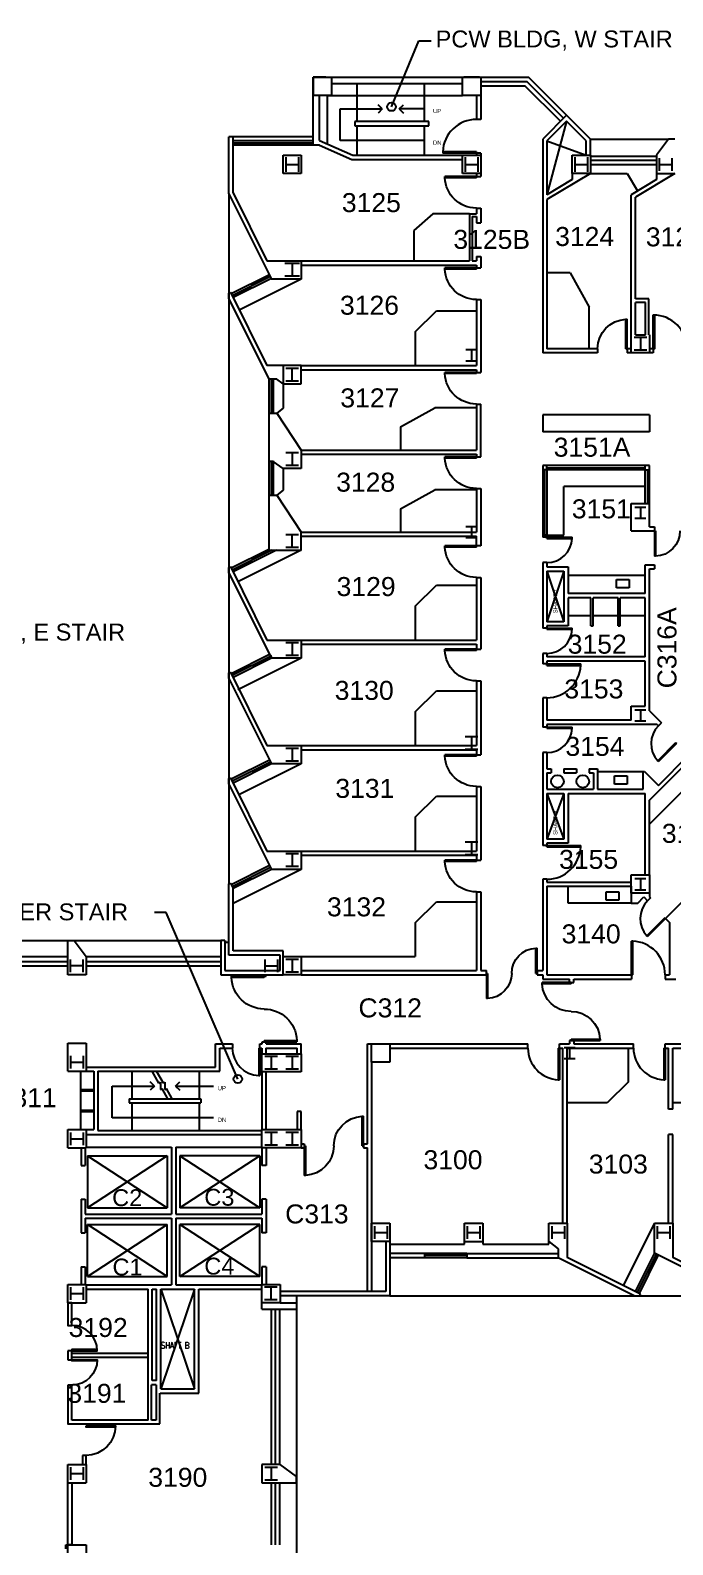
# Model space of a CAD drawing. Header units: inches. Extents: x -255 to 5932, y -1112 to 3109.
# Drawn here: x 3281 to 4194, y 956 to 3109 of the extents above; entities that cross this region are included whole.
import ezdxf

# ---------------------------------------------------------------- set-up
doc = ezdxf.new("R2010")
doc.units = ezdxf.units.IN
doc.header["$LTSCALE"] = 48
doc.header["$MEASUREMENT"] = 0
doc.layers.get('0').update_dxf_attribs({"linetype": 'CONTINUOUS'})
for name, color, linetype in [('A-Anno-Note', 2, 'CONTINUOUS'), ('A-ANNO-RNUM', 4, 'CONTINUOUS'), ('A-ANNO-TEXT', 4, 'CONTINUOUS'), ('A-ANNO-TEXT-STAIR', 4, 'CONTINUOUS'), ('A-DOOR', 2, 'CONTINUOUS'), ('A-FLOR-CASE', 3, 'CONTINUOUS'), ('A-FLOR-EVTR', 2, 'CONTINUOUS'), ('A-FLOR-PFIX', 2, 'CONTINUOUS'), ('A-FLOR-STRS', 2, 'CONTINUOUS'), ('A-GLAZ', 2, 'CONTINUOUS'), ('A-GLAZ-SILL', 1, 'CONTINUOUS'), ('A-SHAFT', 1, 'CONTINUOUS'), ('A-WALL-FULL', 6, 'CONTINUOUS'), ('S-COLS', 5, 'CONTINUOUS')]:
    doc.layers.add(name, color=color, linetype=linetype)
doc.layers.get('0').freeze()
doc.styles.add('ARIAL', font='arial.ttf')
doc.styles.add('RomanS', font='romans.shx', dxfattribs={"width": 0.8})
doc.styles.get("Standard").update_dxf_attribs({"font": 'SIMPLEX'})
doc.dimstyles.new('DIM1-4', dxfattribs={"dimscale": 48, "dimtxt": 0.09375, "dimasz": 0.125, "dimexe": 0.125, "dimexo": 0.09375, "dimgap": 0.046875, "dimtad": 1, "dimdec": 4, "dimzin": 7, "dimdsep": 46, "dimlunit": 4, "dimtxsty": 'Standard', "dimblk": 'TICK', "dimcen": 2.25, "dimdle": 1.5, "dimadec": 0, "dimazin": 0, "dimtfac": 1, "dimtdec": 4, "dimtix": 1, "dimtofl": 0, "dimtmove": 2, "dimatfit": 3, "dimldrblk": 'TICK', "dimfxl": 1, "dimtolj": 1, "dimtzin": 0, "dimarcsym": 0})

# ---------------------------------------------------------------- blocks, each defined once
blk = doc.blocks.new('TICK')
at = {"linetype": 'Continuous'}
blk.add_line((0.99, 0), (-0.99, 0), dxfattribs=at)
at = {"color": 11}
blk.add_line((-0.22, -0.22), (0.22, 0.22), dxfattribs=at)
blk = doc.blocks.new('DOOR36')
for p, q in [((-1.5, 0), (0, 0)), ((-1.5, 0), (-1.5, -36)), ((0, 0), (0, -36)), ((-1.5, -36), (0, -36))]:
    blk.add_line(p, q)
blk.add_arc((0, 0), 36, 180, 267.6401)
blk = doc.blocks.new('*U18')
for p, q in [((0, 0), (0, 0)), ((36, 0), (36, 0))]:
    blk.add_line(p, q)
blk.add_lwpolyline([(0, 0), (0, -36), (1.75, -36), (1.75, 0)], close=True)
blk.add_arc((0, 0), 36, 270, 0)
blk = doc.blocks.new('*U19')
for p, q in [((0, 0), (0, 0)), ((42, 0), (42, 0))]:
    blk.add_line(p, q)
blk.add_lwpolyline([(0, 0), (0, -42), (1.75, -42), (1.75, 0)], close=True)
blk.add_arc((0, 0), 42, 270, 0)
blk = doc.blocks.new('*U32')
for p, q in [((0, 0), (0, -6)), ((48, 0), (48, -6))]:
    blk.add_line(p, q)
blk.add_lwpolyline([(0, 0), (0, 48), (1.75, 48), (1.75, 0)], close=True)
blk.add_arc((0, 0), 48, 0, 90)

msp = doc.modelspace()

# ---------------------------------------------------------------- linework, layer by layer
at = {"layer": 'A-ANNO-TEXT'}
for p, q in [((3721.7, 2997), (3781.7, 2997)), ((3721.7, 2952), (3721.7, 2997)), ((3781.7, 2997), (3775.7, 3003)), ((3781.7, 2997), (3775.7, 2991)), ((3805.7, 2997), (3811.7, 3003)), ((3805.7, 2997), (3811.7, 2991)), ((3841.7, 2997), (3805.7, 2997)), ((3841.7, 2952), (3721.7, 2952)), ((3397.7, 1608), (3457.7, 1608)), ((3397.7, 1563), (3397.7, 1608)), ((3457.7, 1608), (3451.7, 1614)), ((3457.7, 1608), (3451.7, 1602)), ((3487.7, 1608), (3493.7, 1614)), ((3487.7, 1608), (3493.7, 1602)), ((3487.7, 1608), (3541.7, 1608)), ((3541.7, 1563), (3397.7, 1563))]:
    msp.add_line(p, q, dxfattribs=at)
at = {"layer": 'A-FLOR-CASE'}
for p, q in [((4077.5, 2905), (4129.7, 2905)), ((4129.7, 2905), (4144.5, 2880.3)), ((3640.5, 2606), (3640.5, 2571.5)), ((3640.5, 2571.5), (3631.7, 2564.5)), ((4009.7, 2562), (4009.7, 2538)), ((4161.5, 2562), (4009.7, 2562)), ((4161.5, 2562), (4161.5, 2538)), ((4161.5, 2538), (4009.7, 2538)), ((3640.5, 2486), (3640.5, 2455)), ((3640.5, 2455), (3631.7, 2448)), ((4155.5, 2460), (4039.7, 2460)), ((4039.7, 2391), (4039.7, 2460)), ((4015.7, 2391), (4039.7, 2391)), ((4045.7, 2334), (4155.5, 2334)), ((4045.7, 2277), (4078.3, 2277)), ((4081.3, 2277), (4116.9, 2277)), ((4119.9, 2277), (4155.5, 2277)), ((4087.7, 2055), (4154.6, 2055)), ((4161.5, 1980.2), (4237.9, 2056.6)), ((4045.7, 1868.1), (4045.7, 1892)), ((4135.5, 1868.1), (4045.7, 1868.1)), ((3352.7, 1629), (3352.7, 1546)), ((3352.7, 1603.3), (3371.5, 1603.3)), ((3352.7, 1601.3), (3371.5, 1601.3)), ((3352.7, 1573.7), (3371.5, 1573.7)), ((3352.7, 1571.7), (3371.5, 1571.7)), ((3792.5, 1383), (3898.5, 1383)), ((3898.5, 1383), (3898.5, 1387)), ((3924.5, 1387), (3924.5, 1383)), ((3924.5, 1383), (4018.5, 1383)), ((4018.5, 1383), (4018.5, 1387))]:
    msp.add_line(p, q, dxfattribs=at)
at = {"layer": 'A-FLOR-EVTR'}
for p, q in [((3362.5, 1509), (3476, 1509)), ((3362.5, 1509), (3362.5, 1435.1)), ((3362.5, 1509), (3476, 1435.1)), ((3476, 1509), (3362.5, 1435.1)), ((3476, 1509), (3476, 1435.1)), ((3494, 1509), (3607.5, 1435.1)), ((3607.5, 1509), (3494, 1435.1)), ((3607.5, 1509), (3494, 1509)), ((3494, 1509), (3494, 1435.1)), ((3607.5, 1509), (3607.5, 1435.1)), ((3362.5, 1435.1), (3476, 1435.1)), ((3607.5, 1435.1), (3494, 1435.1)), ((3476, 1337.3), (3362.5, 1411.1)), ((3362.5, 1337.3), (3476, 1411.1)), ((3362.5, 1337.3), (3362.5, 1411.1)), ((3362.5, 1411.1), (3476, 1411.1)), ((3476, 1337.3), (3476, 1411.1)), ((3494, 1337.3), (3494, 1411.1)), ((3607.5, 1411.1), (3494, 1411.1)), ((3607.5, 1337.3), (3494, 1411.1)), ((3494, 1337.3), (3607.5, 1411.1)), ((3607.5, 1337.3), (3607.5, 1411.1)), ((3362.5, 1337.3), (3476, 1337.3)), ((3607.5, 1337.3), (3494, 1337.3))]:
    msp.add_line(p, q, dxfattribs=at)
at = {"layer": 'A-FLOR-PFIX'}
for p, q in [((4114.7, 2316), (4114.7, 2328)), ((4114.7, 2328), (4132.7, 2328)), ((4132.7, 2328), (4132.7, 2316)), ((4132.7, 2316), (4114.7, 2316)), ((4111.7, 2037), (4111.7, 2049)), ((4111.7, 2049), (4129.7, 2049)), ((4129.7, 2049), (4129.7, 2037)), ((4129.7, 2037), (4111.7, 2037)), ((4099.7, 1872), (4099.7, 1884)), ((4099.7, 1884), (4117.7, 1884)), ((4117.7, 1884), (4117.7, 1872)), ((4117.7, 1872), (4099.7, 1872))]:
    msp.add_line(p, q, dxfattribs=at)
at = {"layer": 'A-FLOR-STRS'}
for p, q in [((3745.7, 2979), (3745.7, 3033)), ((3841.7, 2979), (3841.7, 3033)), ((3742.7, 2979), (3742.7, 2973)), ((3847.7, 2979), (3742.7, 2979)), ((3742.7, 2973), (3847.7, 2973)), ((3745.7, 2931), (3745.7, 2973)), ((3841.7, 2931), (3841.7, 2973)), ((3847.7, 2973), (3847.7, 2979)), ((3425.5, 1629), (3425.5, 1590)), ((3464.1, 1612.1), (3454.4, 1629)), ((3470.4, 1612.1), (3460.6, 1629)), ((3521.5, 1629), (3521.5, 1590)), ((3464.1, 1612.1), (3466.3, 1613.3)), ((3466.3, 1613.3), (3466.3, 1603.1)), ((3466.3, 1603.1), (3468.6, 1604.4)), ((3476.9, 1590), (3468.6, 1604.4)), ((3470.4, 1612.1), (3472.5, 1613.3)), ((3472.5, 1613.3), (3472.5, 1603.1)), ((3472.5, 1603.1), (3474.8, 1604.4)), ((3483.1, 1590), (3474.8, 1604.4)), ((3421.7, 1590), (3421.7, 1584)), ((3421.7, 1590), (3523.7, 1590)), ((3421.7, 1584), (3523.7, 1584)), ((3425.5, 1584), (3425.5, 1545)), ((3521.5, 1584), (3521.5, 1545)), ((3523.7, 1590), (3523.7, 1584))]:
    msp.add_line(p, q, dxfattribs=at)
at = {"layer": 'A-GLAZ'}
for p, q in [((3921.5, 3036), (3987, 3036)), ((4039.3, 2983.7), (3987, 3036)), ((3683.5, 2948.4), (3569.5, 2948.4)), ((4077.5, 2924), (4171.5, 2924)), ((3622.7, 2758.6), (3568.1, 2731.4)), ((3623.5, 2613), (3623.5, 2564.5)), ((3623.5, 2496.5), (3623.5, 2448)), ((4012.7, 2391), (4012.7, 2484)), ((4015.7, 2487), (4155.5, 2487)), ((4158.5, 2484), (4158.5, 2436)), ((3624.5, 2369.5), (3568.1, 2341.4)), ((3624.5, 2219.5), (3568.1, 2191.4)), ((3622.7, 2068.6), (3568.1, 2041.4)), ((3622.7, 1918.6), (3568.1, 1891.4)), ((3240.5, 1785), (3334.5, 1785)), ((3360.5, 1785), (3552, 1785)), ((3901.7, 1367), (3841.7, 1367)), ((4171.1, 1369.2), (4143.9, 1314.6)), ((3629.5, 1291), (3629.5, 1070)), ((3629.5, 1044), (3629.5, 956))]:
    msp.add_line(p, q, dxfattribs=at)
at = {"layer": 'A-GLAZ-SILL'}
for p, q in [((3921.5, 3042), (3989.5, 3042)), ((4043.6, 2987.9), (3989.5, 3042)), ((3921.5, 3030), (3984.5, 3030)), ((4035.1, 2979.4), (3984.5, 3030)), ((3683.5, 2951.4), (3569.5, 2951.4)), ((3683.5, 2945.4), (3569.5, 2945.4)), ((4077.5, 2930), (4171.5, 2930)), ((4077.5, 2918), (4171.5, 2918)), ((3621.4, 2761.3), (3566.8, 2734.1)), ((3624.2, 2756), (3569.5, 2728.7)), ((3666.5, 2755), (3578.3, 2711)), ((3620.5, 2613), (3620.5, 2564.5)), ((3626.5, 2613), (3626.5, 2564.5)), ((3620.5, 2496.5), (3620.5, 2448)), ((3626.5, 2496.5), (3626.5, 2448)), ((3620.5, 2370.8), (3566.8, 2344.1)), ((3631.2, 2369.5), (3569.5, 2338.7)), ((3666.5, 2369.5), (3576.5, 2324.6)), ((3621.4, 2221.3), (3566.8, 2194.1)), ((3624.2, 2216), (3569.5, 2188.7)), ((3666.5, 2216), (3576.5, 2171.1)), ((3621.4, 2071.3), (3566.8, 2044.1)), ((3624.2, 2066), (3569.5, 2038.7)), ((3666.5, 2066), (3577.9, 2021.8)), ((3621.4, 1921.3), (3566.8, 1894.1)), ((3666.5, 1916), (3569.5, 1867.6)), ((3624.2, 1916), (3569.5, 1888.7)), ((3240.5, 1792), (3334.5, 1792)), ((3360.5, 1792), (3552, 1792)), ((3240.5, 1779), (3334.5, 1779)), ((3360.5, 1779), (3552, 1779)), ((4168.5, 1413), (4124.3, 1324.4)), ((3901.7, 1370), (3841.7, 1370)), ((3901.7, 1364), (3841.7, 1364)), ((4168.5, 1370.7), (4141.2, 1316)), ((4173.8, 1367.9), (4146.6, 1313.3)), ((3623.5, 1291), (3623.5, 1070)), ((3635.5, 1291), (3635.5, 1070)), ((3623.5, 1044), (3623.5, 956)), ((3635.5, 1044), (3635.5, 956))]:
    msp.add_line(p, q, dxfattribs=at)
at = {"layer": 'A-SHAFT'}
for p, q in [((4039.7, 2340), (4015.7, 2268)), ((4015.7, 2340), (4039.7, 2268)), ((4039.7, 2024), (4015.7, 1959)), ((4015.7, 2024), (4039.7, 1959)), ((3466.7, 1319.3), (3514.7, 1177.4)), ((3514.7, 1319.3), (3466.7, 1177.4))]:
    msp.add_line(p, q, dxfattribs=at)
for points in [[(4043.6, 2979.4), (4015.7, 2875)], [(4015.7, 2951.5), (4071.5, 2931)]]:
    msp.add_lwpolyline(points, dxfattribs=at)
at = {"layer": 'A-WALL-FULL'}
for p, q in [((3709.5, 3042), (3921.5, 3042)), ((3683.5, 2945.4), (3683.5, 3016)), ((3692.5, 2952), (3692.5, 3016)), ((3703.5, 3016), (3895.5, 3016)), ((3703.5, 3016), (3703.5, 2947.1)), ((3709.5, 3033), (3895.5, 3033)), ((3915.5, 3016), (3915.5, 2982)), ((3921.5, 3020), (3921.5, 2982)), ((3921.5, 2982), (3915.5, 2982)), ((4043.6, 2987.9), (4009.7, 2954)), ((4043.6, 2979.4), (4015.7, 2951.5)), ((4077.5, 2954), (4043.6, 2987.9)), ((4071.5, 2951.5), (4043.6, 2979.4)), ((3563.5, 2876.2), (3563.5, 2957.4)), ((3683.5, 2957.4), (3563.5, 2957.4)), ((3569.5, 2877.6), (3569.5, 2957.4)), ((3692.5, 2952), (3739.7, 2931)), ((3692.5, 2952), (3739.7, 2931)), ((4009.7, 2954), (4009.7, 2650)), ((4015.7, 2951.5), (4015.7, 2875)), ((4071.5, 2931), (4071.5, 2951.5)), ((4077.5, 2954), (4188.5, 2954)), ((4077.5, 2931), (4077.5, 2954)), ((4188.5, 2954), (4171.5, 2931)), ((4197.5, 2954), (4188.5, 2954)), ((3692.5, 2945.4), (3569.5, 2945.4)), ((3640.5, 2931), (3666.5, 2931)), ((3640.5, 2905), (3640.5, 2931)), ((3666.5, 2931), (3666.5, 2905)), ((3692.5, 2945.4), (3738.5, 2925)), ((3692.5, 2945.4), (3738.5, 2925)), ((3739.7, 2931), (3895.7, 2931)), ((3739.7, 2931), (3895.7, 2931)), ((3895.5, 2931), (3921.5, 2931)), ((3895.5, 2905), (3895.5, 2931)), ((3915.5, 2934), (3915.5, 2931)), ((3921.5, 2934), (3915.5, 2934)), ((3921.5, 2934), (3921.5, 2930)), ((3921.5, 2931), (3921.5, 2905)), ((4051.5, 2931), (4077.5, 2931)), ((4051.5, 2905), (4051.5, 2931)), ((4077.5, 2931), (4077.5, 2905)), ((4171.5, 2931), (4171.5, 2905)), ((3738.5, 2925), (3895.5, 2925)), ((3666.5, 2905), (3640.5, 2905)), ((3921.5, 2905), (3895.5, 2905)), ((3915.5, 2905), (3915.5, 2901)), ((3915.5, 2905), (3915.5, 2901)), ((3915.5, 2901), (3921.5, 2901)), ((3921.5, 2905), (3921.5, 2901)), ((4077.5, 2905), (4015.7, 2868)), ((4051.5, 2896.4), (4015.7, 2875)), ((4051.5, 2905), (4051.5, 2896.4)), ((4077.5, 2905), (4051.5, 2905)), ((4171.5, 2896.4), (4135.5, 2874.9)), ((4197.5, 2905), (4141.5, 2871.5)), ((4171.5, 2905), (4171.5, 2896.4)), ((4171.5, 2905), (4197.5, 2905)), ((3563.5, 2876.2), (3563.5, 1895.2)), ((3563.5, 2876.2), (3624, 2755)), ((3569.5, 2877.6), (3617.7, 2781)), ((4015.7, 2868), (4015.7, 2656)), ((4135.5, 2676), (4135.5, 2874.9)), ((4141.5, 2727), (4141.5, 2871.5)), ((3853.7, 2848), (3826.7, 2824)), ((3905.5, 2848), (3853.7, 2848)), ((3905.5, 2848), (3915.5, 2848)), ((3905.5, 2848), (3905.5, 2781)), ((3909.5, 2844), (3915.5, 2844)), ((3909.5, 2844), (3909.5, 2781)), ((3915.5, 2856), (3915.5, 2848)), ((3915.5, 2856), (3921.5, 2856)), ((3915.5, 2844), (3915.5, 2835)), ((3921.5, 2856), (3921.5, 2835)), ((3826.7, 2824), (3826.7, 2781)), ((3915.5, 2835), (3921.5, 2835)), ((3617.7, 2781), (3666.5, 2781)), ((3666.5, 2781), (3905.5, 2781)), ((3666.5, 2781), (3666.5, 2755)), ((3909.5, 2781), (3915.5, 2781)), ((3915.5, 2787), (3915.5, 2781)), ((3915.5, 2787), (3921.5, 2787)), ((3921.5, 2787), (3921.5, 2771)), ((3666.5, 2775), (3915.5, 2775)), ((3915.5, 2775), (3915.5, 2771)), ((3915.5, 2771), (3921.5, 2771)), ((4048.9, 2764), (4015.7, 2764)), ((4048.9, 2764), (4075.9, 2715)), ((3563.5, 2735.2), (3565.7, 2736.3)), ((3563.5, 2727.2), (3563.5, 2735.2)), ((3565.7, 2736.3), (3617.7, 2632)), ((3666.5, 2755), (3623.5, 2755)), ((3563.5, 2727.2), (3620.5, 2613)), ((3915.5, 2726), (3915.5, 2632)), ((3915.5, 2726), (3921.5, 2726)), ((3921.5, 2726), (3921.5, 2622.5)), ((4075.9, 2656), (4075.9, 2715)), ((4160.7, 2727), (4141.5, 2727)), ((4141.5, 2676), (4141.5, 2722)), ((4155.7, 2722), (4141.5, 2722)), ((4155.7, 2676), (4155.7, 2722)), ((4160.7, 2676), (4160.7, 2727)), ((3828.5, 2680), (3858.5, 2710)), ((3858.5, 2710), (3915.5, 2710)), ((3828.5, 2680), (3828.5, 2632)), ((4135.5, 2650), (4135.5, 2676)), ((4141.5, 2676), (4155.7, 2676)), ((4160.7, 2676), (4161.5, 2676)), ((4161.5, 2676), (4161.5, 2650)), ((4087.7, 2650), (4009.7, 2650)), ((4087.7, 2656), (4015.7, 2656)), ((4087.7, 2656), (4087.7, 2650)), ((4129.7, 2656), (4129.7, 2650)), ((4135.5, 2656), (4129.7, 2656)), ((4135.5, 2650), (4129.7, 2650)), ((4161.5, 2650), (4135.5, 2650)), ((4166.8, 2656), (4161.5, 2656)), ((4166.8, 2650), (4161.5, 2650)), ((4166.8, 2656), (4166.8, 2650)), ((3666.5, 2632), (3617.7, 2632)), ((3666.5, 2632), (3915.5, 2632)), ((3666.5, 2606), (3666.5, 2632)), ((3631.7, 2613), (3620.5, 2613)), ((3640.5, 2606), (3631.7, 2613)), ((3640.5, 2606), (3666.5, 2606)), ((3666.5, 2626), (3915.5, 2626)), ((3915.5, 2626), (3915.5, 2622.5)), ((3915.5, 2622.5), (3921.5, 2622.5)), ((3620.5, 2564.5), (3620.5, 2496)), ((3620.5, 2564.5), (3631.7, 2564.5)), ((3631.7, 2564.5), (3666.5, 2512)), ((3807.5, 2545.2), (3856.5, 2572.2)), ((3915.5, 2572.2), (3856.5, 2572.2)), ((3915.5, 2577.5), (3915.5, 2512)), ((3915.5, 2577.5), (3921.5, 2577.5)), ((3921.5, 2502.5), (3921.5, 2577.5)), ((3807.5, 2545.2), (3807.5, 2512)), ((3666.5, 2512), (3915.5, 2512)), ((3666.5, 2512), (3666.5, 2486)), ((3666.5, 2506), (3915.5, 2506)), ((3915.5, 2506), (3915.5, 2502.5)), ((3915.5, 2502.5), (3921.5, 2502.5)), ((3626.5, 2496), (3620.5, 2496)), ((3640.5, 2486), (3626.5, 2496)), ((3666.5, 2486), (3640.5, 2486)), ((4009.7, 2490), (4009.7, 2388)), ((4161.5, 2490), (4009.7, 2490)), ((4015.7, 2484), (4009.7, 2484)), ((4015.7, 2484), (4015.7, 2490)), ((4015.7, 2484), (4015.7, 2388)), ((4155.5, 2484), (4015.7, 2484)), ((4155.5, 2484), (4155.5, 2490)), ((4155.5, 2484), (4161.5, 2484)), ((4155.5, 2436), (4155.5, 2484)), ((4161.5, 2436), (4161.5, 2490)), ((3807.5, 2428.7), (3856.5, 2455.7)), ((3915.5, 2455.7), (3856.5, 2455.7)), ((3915.5, 2457.5), (3915.5, 2395.5)), ((3915.5, 2457.5), (3921.5, 2457.5)), ((3921.5, 2457.5), (3921.5, 2376)), ((3620.5, 2448), (3631.7, 2448)), ((3620.5, 2448), (3620.5, 2369.5)), ((3631.7, 2448), (3666.5, 2395.5)), ((4135.5, 2397), (4135.5, 2436)), ((4135.5, 2436), (4161.5, 2436)), ((4161.5, 2403), (4161.5, 2436)), ((3807.5, 2428.7), (3807.5, 2395.5)), ((3666.5, 2395.5), (3915.5, 2395.5)), ((3666.5, 2369.5), (3666.5, 2395.5)), ((4015.7, 2391), (4009.7, 2391)), ((4135.5, 2397), (4168.7, 2397)), ((4161.5, 2403), (4168.7, 2403)), ((4168.7, 2403), (4168.7, 2397)), ((3620.5, 2369.5), (3666.5, 2369.5)), ((3666.5, 2389.5), (3915.5, 2389.5)), ((3915.5, 2376), (3915.5, 2389.5)), ((3921.5, 2376), (3915.5, 2376)), ((4015.7, 2388), (4009.7, 2388)), ((4009.7, 2352), (4009.7, 2259)), ((4015.7, 2352), (4009.7, 2352)), ((4015.7, 2352), (4015.7, 2346)), ((4155.5, 2308), (4155.5, 2349)), ((4155.5, 2349), (4168.7, 2349)), ((4168.7, 2349), (4168.7, 2343)), ((3563.5, 2345.2), (3565.7, 2346.3)), ((3563.5, 2337.2), (3563.5, 2345.2)), ((3563.5, 2337.2), (3624, 2216)), ((3565.7, 2346.3), (3617.7, 2242)), ((3915.5, 2331), (3921.5, 2331)), ((3915.5, 2331), (3915.5, 2242)), ((3921.5, 2331), (3921.5, 2229)), ((4015.7, 2346), (4045.7, 2346)), ((4015.7, 2340), (4015.7, 2268)), ((4015.7, 2340), (4039.7, 2340)), ((4039.7, 2340), (4039.7, 2268)), ((4045.7, 2346), (4045.7, 2308)), ((4161.5, 2141.4), (4161.5, 2343)), ((4161.5, 2343), (4168.7, 2343)), ((3828.5, 2290), (3858.5, 2320)), ((3858.5, 2320), (3915.5, 2320)), ((4155.5, 2308), (4045.7, 2308)), ((3828.5, 2290), (3828.5, 2242)), ((4078.3, 2302), (4045.7, 2302)), ((4045.7, 2302), (4045.7, 2262)), ((4078.3, 2262), (4078.3, 2302)), ((4116.9, 2302), (4081.3, 2302)), ((4081.3, 2262), (4081.3, 2302)), ((4116.9, 2262), (4116.9, 2302)), ((4119.9, 2262), (4119.9, 2302)), ((4155.5, 2302), (4119.9, 2302)), ((4155.5, 2218), (4155.5, 2302)), ((4039.7, 2268), (4015.7, 2268)), ((4015.7, 2262), (4015.7, 2259)), ((4045.7, 2262), (4015.7, 2262)), ((4078.3, 2262), (4081.3, 2262)), ((4116.9, 2262), (4119.9, 2262)), ((3617.7, 2242), (3666.5, 2242)), ((3666.5, 2242), (3915.5, 2242)), ((3666.5, 2242), (3666.5, 2216)), ((4015.7, 2259), (4009.7, 2259)), ((3666.5, 2236), (3915.5, 2236)), ((3915.5, 2236), (3915.5, 2229)), ((3915.5, 2229), (3921.5, 2229)), ((4009.7, 2223), (4009.7, 2208)), ((4015.7, 2223), (4009.7, 2223)), ((4015.7, 2223), (4015.7, 2218)), ((4155.5, 2218), (4015.7, 2218)), ((3563.5, 2195.2), (3565.7, 2196.3)), ((3565.7, 2196.3), (3617.7, 2092)), ((3666.5, 2216), (3624, 2216)), ((4015.7, 2208), (4009.7, 2208)), ((4015.7, 2212), (4015.7, 2208)), ((4155.5, 2212), (4015.7, 2212)), ((4155.5, 2148), (4155.5, 2212)), ((3563.5, 2187.2), (3563.5, 2195.2)), ((3563.5, 2187.2), (3624, 2066)), ((3915.5, 2184), (3915.5, 2092)), ((3915.5, 2184), (3921.5, 2184)), ((3921.5, 2184), (3921.5, 2079)), ((3828.5, 2140), (3858.5, 2170)), ((3858.5, 2170), (3915.5, 2170)), ((4009.7, 2160), (4009.7, 2118)), ((4015.7, 2160), (4009.7, 2160)), ((4015.7, 2160), (4015.7, 2128)), ((3828.5, 2140), (3828.5, 2092)), ((4135.5, 2128), (4135.5, 2148)), ((4135.5, 2148), (4155.5, 2148)), ((4161.5, 2141.4), (4178.5, 2124.5)), ((4015.7, 2118), (4009.7, 2118)), ((4135.5, 2128), (4015.7, 2128)), ((4172.4, 2122), (4015.7, 2122)), ((4015.7, 2122), (4015.7, 2118)), ((4172.4, 2122), (4174.2, 2120.2)), ((4174.2, 2120.2), (4178.5, 2124.5)), ((3617.7, 2092), (3666.5, 2092)), ((3666.5, 2092), (3915.5, 2092)), ((3666.5, 2092), (3666.5, 2066)), ((3666.5, 2086), (3915.5, 2086)), ((3915.5, 2086), (3915.5, 2079)), ((3915.5, 2079), (3921.5, 2079)), ((4009.7, 2082), (4009.7, 1950)), ((4015.7, 2082), (4009.7, 2082)), ((4015.7, 2082), (4015.7, 2059)), ((4161.5, 2014.2), (4220.9, 2073.5)), ((4174.2, 2035.4), (4216.7, 2077.8)), ((3563.5, 2045.2), (3565.7, 2046.3)), ((3563.5, 2037.2), (3563.5, 2045.2)), ((3565.7, 2046.3), (3617.7, 1942)), ((3666.5, 2066), (3624, 2066)), ((4015.7, 2059), (4021.7, 2059)), ((4015.7, 2053), (4015.7, 2030)), ((4015.7, 2053), (4021.7, 2053)), ((4021.7, 2059), (4021.7, 2053)), ((4039.7, 2059), (4039.7, 2053)), ((4039.7, 2059), (4057.7, 2059)), ((4039.7, 2053), (4057.7, 2053)), ((4057.7, 2059), (4057.7, 2053)), ((4075.7, 2059), (4075.7, 2053)), ((4075.7, 2059), (4087.7, 2059)), ((4075.7, 2053), (4081.7, 2053)), ((4081.7, 2053), (4081.7, 2030)), ((4087.7, 2059), (4087.7, 2030)), ((4152.4, 2030), (4152.4, 2055)), ((4154.6, 2055), (4174.2, 2035.4)), ((3563.5, 2037.2), (3624, 1916)), ((3915.5, 2034), (3915.5, 1942)), ((3915.5, 2034), (3921.5, 2034)), ((3921.5, 2034), (3921.5, 1929)), ((4015.7, 2030), (4081.7, 2030)), ((4015.7, 2024), (4015.7, 1959)), ((4015.7, 2024), (4039.7, 2024)), ((4039.7, 2024), (4039.7, 1959)), ((4045.7, 2024), (4155.5, 2024)), ((4045.7, 2024), (4045.7, 1953)), ((4087.7, 2030), (4152.4, 2030)), ((4155.5, 1908), (4155.5, 2024)), ((3828.5, 1990), (3858.5, 2020)), ((3858.5, 2020), (3915.5, 2020)), ((4161.5, 1908), (4161.5, 2014.2)), ((3828.5, 1990), (3828.5, 1942)), ((4039.7, 1959), (4015.7, 1959)), ((4188.5, 1850.2), (4316.4, 1978.1)), ((3617.7, 1942), (3666.5, 1942)), ((3666.5, 1942), (3915.5, 1942)), ((3666.5, 1942), (3666.5, 1916)), ((4015.7, 1950), (4009.7, 1950)), ((4015.7, 1953), (4015.7, 1950)), ((4045.7, 1953), (4015.7, 1953)), ((3666.5, 1916), (3624, 1916)), ((3666.5, 1936), (3915.5, 1936)), ((3915.5, 1936.5), (3915.5, 1929)), ((3915.5, 1929), (3921.5, 1929)), ((3563.5, 1895.2), (3565.7, 1896.3)), ((3563.5, 1794), (3563.5, 1895.2)), ((3565.7, 1896.3), (3569.5, 1888.6)), ((4009.7, 1902), (4009.7, 1772)), ((4015.7, 1902), (4009.7, 1902)), ((4015.7, 1902), (4015.7, 1898)), ((4015.7, 1898), (4135.7, 1898)), ((4135.5, 1908), (4161.5, 1908)), ((4135.5, 1882), (4135.5, 1908)), ((4161.5, 1908), (4161.5, 1882)), ((3569.5, 1800), (3569.5, 1888.6)), ((3915.5, 1884), (3915.5, 1772)), ((3915.5, 1884), (3921.5, 1884)), ((3921.5, 1884), (3921.5, 1772)), ((4015.7, 1892), (4015.7, 1766)), ((4015.7, 1892), (4135.7, 1892)), ((4135.5, 1892), (4135.5, 1868.1)), ((4161.5, 1882), (4135.5, 1882)), ((4144.7, 1868.1), (4153.5, 1876.8)), ((4153.5, 1876.8), (4158.8, 1871.4)), ((4163, 1875.7), (4158.8, 1871.4)), ((4161.5, 1882), (4161.5, 1877.2)), ((4161.5, 1877.2), (4163, 1875.7)), ((3828.5, 1840), (3858.5, 1870)), ((3858.5, 1870), (3915.5, 1870)), ((4135.5, 1868.1), (4144.7, 1868.1)), ((3828.5, 1840), (3828.5, 1792)), ((4188.5, 1850.2), (4184.3, 1846)), ((4184.3, 1846), (4189.7, 1840.5)), ((4189.7, 1840.5), (4189.7, 1766)), ((3195.5, 1815), (3552, 1815)), ((3334.5, 1766), (3334.5, 1815)), ((3334.5, 1815), (3343.5, 1815)), ((3343.5, 1815), (3360.5, 1792)), ((3558, 1815), (3552, 1815)), ((3552, 1815), (3552, 1766.2)), ((3558, 1815), (3558, 1772.2)), ((3360.5, 1792), (3360.5, 1766)), ((3636.5, 1794), (3563.5, 1794)), ((3640.5, 1800), (3569.5, 1800)), ((3636.5, 1772.2), (3636.5, 1794)), ((3640.5, 1772.2), (3640.5, 1800)), ((3640.5, 1792), (3666.5, 1792)), ((3640.5, 1766), (3640.5, 1792)), ((3666.5, 1792), (3828.5, 1792)), ((3666.5, 1792), (3666.5, 1766)), ((3360.5, 1766), (3334.5, 1766)), ((3552, 1766.2), (3640.5, 1766.2)), ((3558, 1772.2), (3636.5, 1772.2)), ((3610.7, 1764), (3610.7, 1766.2)), ((3616.7, 1764), (3616.7, 1766.2)), ((3666.5, 1766), (3640.5, 1766)), ((3666.5, 1772), (3915.5, 1772)), ((3666.5, 1766), (3929.6, 1766)), ((3921.5, 1772), (3929.6, 1772)), ((3929.6, 1766), (3929.6, 1772)), ((4001.6, 1772), (4009.7, 1772)), ((4001.6, 1772), (4001.6, 1766)), ((4001.6, 1766), (4009.7, 1766)), ((4009.7, 1766), (4009.7, 1760)), ((4015.7, 1766), (4135.7, 1766)), ((4135.7, 1766), (4135.7, 1760)), ((4183.7, 1766), (4189.7, 1766)), ((4183.7, 1766), (4183.7, 1760)), ((3610.7, 1764), (3616.7, 1764)), ((4009.7, 1760), (4047.9, 1760)), ((4047.9, 1755.1), (4047.9, 1760)), ((4047.9, 1755.1), (4053.9, 1755.1)), ((4053.9, 1755.1), (4053.9, 1760)), ((4053.9, 1760), (4135.7, 1760)), ((4183.7, 1760), (4198.7, 1760)), ((3334.5, 1629), (3334.5, 1669)), ((3334.5, 1669), (3360.5, 1669)), ((3360.5, 1669), (3360.5, 1629)), ((3544.5, 1635), (3544.5, 1668)), ((3544.5, 1668), (3568.5, 1668)), ((3550.5, 1629), (3550.5, 1662)), ((3550.5, 1662), (3568.5, 1662)), ((3568.5, 1668), (3568.5, 1662)), ((3607.7, 1668), (3610.7, 1668)), ((3607.7, 1662), (3607.7, 1668)), ((3607.7, 1662), (3610.5, 1662)), ((3610.5, 1662), (3610.5, 1654)), ((3610.7, 1671), (3616.7, 1671)), ((3610.7, 1668), (3610.7, 1671)), ((3616, 1662), (3660.5, 1662)), ((3616, 1662), (3616, 1654)), ((3616.7, 1668), (3616.7, 1671)), ((3616.7, 1668), (3666.5, 1668)), ((3660.5, 1654), (3660.5, 1662)), ((3666.5, 1654), (3666.5, 1668)), ((3760.5, 1668), (3988.7, 1668)), ((3760.5, 1526), (3760.5, 1668)), ((3792.5, 1662), (3988.7, 1662)), ((3988.7, 1662), (3988.7, 1668)), ((4033.7, 1668), (4047.9, 1668)), ((4033.7, 1662), (4033.7, 1668)), ((4033.7, 1662), (4038.5, 1662)), ((4038.5, 1413), (4038.5, 1662)), ((4044.5, 1662), (4138.7, 1662)), ((4044.5, 1413), (4044.5, 1662)), ((4053.9, 1672.9), (4047.9, 1672.9)), ((4047.9, 1672.9), (4047.9, 1668)), ((4053.9, 1672.9), (4053.9, 1668)), ((4053.9, 1668), (4138.7, 1668)), ((4131.5, 1614), (4131.5, 1662)), ((4138.7, 1662), (4138.7, 1668)), ((4183.7, 1668), (4288.7, 1668)), ((4183.7, 1662), (4183.7, 1668)), ((4183.7, 1662), (4188.5, 1662)), ((4188.5, 1575), (4188.5, 1662)), ((4194.5, 1575), (4194.5, 1662)), ((4194.5, 1662), (4288.7, 1662)), ((3610.5, 1654), (3666.5, 1654)), ((3610.5, 1628), (3610.5, 1654)), ((3666.5, 1654), (3666.5, 1628)), ((3766.5, 1642), (3766.5, 1316)), ((3334.5, 1629), (3360.5, 1629)), ((3359.5, 1629), (3371.5, 1629)), ((3360.5, 1635), (3544.5, 1635)), ((3371.5, 1629), (3371.5, 1546)), ((3377.5, 1629), (3550.5, 1629)), ((3377.5, 1629), (3377.5, 1545)), ((3610.5, 1628), (3610.5, 1545.5)), ((3666.5, 1628), (3610.5, 1628)), ((3616, 1628), (3616, 1546)), ((4131.5, 1614), (4101.5, 1584)), ((3660.5, 1572), (3660.5, 1546)), ((3666.5, 1572), (3660.5, 1572)), ((3666.5, 1546), (3666.5, 1572)), ((4101.5, 1584), (4044.5, 1584)), ((4194.5, 1575), (4188.5, 1575)), ((4251.5, 1584), (4194.5, 1584)), ((3334.5, 1520), (3334.5, 1546)), ((3334.5, 1546), (3360.5, 1546)), ((3360.5, 1546), (3371.5, 1546)), ((3360.5, 1546), (3360.5, 1520)), ((3360.5, 1539), (3610.5, 1539)), ((3377.5, 1545), (3610.5, 1545)), ((3610.5, 1520), (3610.5, 1546)), ((3610.5, 1546), (3666.5, 1546)), ((3666.5, 1546), (3666.5, 1520)), ((4194.5, 1539), (4188.5, 1539)), ((4188.5, 1413), (4188.5, 1539)), ((4194.5, 1413), (4194.5, 1539)), ((3334.5, 1520), (3360.5, 1520)), ((3353.5, 1520), (3353.5, 1495.1)), ((3359.5, 1520), (3359.5, 1495.1)), ((3360.5, 1521), (3482, 1521)), ((3482, 1521), (3482, 1426.1)), ((3488, 1521), (3488, 1426.1)), ((3488, 1521), (3610.5, 1521)), ((3610.5, 1520), (3610.5, 1495.1)), ((3666.5, 1520), (3610.5, 1520)), ((3616.5, 1520), (3616.5, 1495.1)), ((3666.5, 1526), (3670.7, 1526)), ((3666.5, 1520), (3670.7, 1520)), ((3670.7, 1526), (3670.7, 1520)), ((3754.7, 1526), (3760.5, 1526)), ((3754.7, 1526), (3754.7, 1520)), ((3754.7, 1520), (3760.5, 1520)), ((3760.5, 1316), (3760.5, 1520)), ((3353.5, 1495.1), (3359.5, 1495.1)), ((3616.5, 1495.1), (3610.5, 1495.1)), ((3353.5, 1447.1), (3359.5, 1447.1)), ((3353.5, 1447.1), (3353.5, 1399.1)), ((3359.5, 1447.1), (3359.5, 1426.1)), ((3610.5, 1447.1), (3610.5, 1426.1)), ((3616.5, 1447.1), (3610.5, 1447.1)), ((3616.5, 1447.1), (3616.5, 1399.1)), ((3359.5, 1426.1), (3482, 1426.1)), ((3488, 1426.1), (3610.5, 1426.1)), ((3359.5, 1420.1), (3359.5, 1399.1)), ((3359.5, 1420.1), (3482, 1420.1)), ((3482, 1420.1), (3482, 1325.3)), ((3488, 1420.1), (3488, 1325.3)), ((3488, 1420.1), (3610.5, 1420.1)), ((3610.5, 1420.1), (3610.5, 1399.1)), ((3766.5, 1387), (3766.5, 1413)), ((3766.5, 1413), (3792.5, 1413)), ((3792.5, 1413), (3792.5, 1387)), ((3898.5, 1413), (3924.5, 1413)), ((3898.5, 1387), (3898.5, 1413)), ((3924.5, 1413), (3924.5, 1387)), ((4018.5, 1387), (4018.5, 1413)), ((4018.5, 1413), (4044.5, 1413)), ((4044.5, 1413), (4044.5, 1364.2)), ((4168.5, 1370.5), (4168.5, 1413)), ((4168.5, 1413), (4194.5, 1413)), ((4194.5, 1413), (4194.5, 1364.2)), ((3353.5, 1399.1), (3359.5, 1399.1)), ((3616.5, 1399.1), (3610.5, 1399.1)), ((3792.5, 1387), (3766.5, 1387)), ((3786.5, 1387), (3786.5, 1316)), ((3792.5, 1387), (3792.5, 1310)), ((3898.5, 1387), (3924.5, 1387)), ((4018.5, 1387), (4031.5, 1376.5)), ((3841.7, 1370), (3792.5, 1370)), ((3841.7, 1364), (3792.5, 1364)), ((3841.7, 1370), (3841.7, 1364)), ((3901.7, 1370), (4031.5, 1370)), ((3901.7, 1370), (3901.7, 1364)), ((3901.7, 1364), (4031.5, 1364)), ((4031.5, 1376.5), (4031.5, 1364)), ((4139.7, 1310), (4031.5, 1364)), ((4148.8, 1312.2), (4044.5, 1364.2)), ((4289.7, 1310), (4168.5, 1370.5)), ((4298.8, 1312.2), (4194.5, 1364.2)), ((3353.5, 1351.1), (3353.5, 1326)), ((3353.5, 1351.1), (3359.5, 1351.1)), ((3359.5, 1351.1), (3359.5, 1326)), ((3616.5, 1351.1), (3610.5, 1351.1)), ((3610.5, 1351.1), (3610.5, 1326)), ((3616.5, 1351.1), (3616.5, 1326)), ((3334.5, 1326), (3360.5, 1326)), ((3334.5, 1300), (3334.5, 1326)), ((3360.5, 1326), (3360.5, 1300)), ((3360.5, 1325.3), (3482, 1325.3)), ((3360.5, 1319.3), (3448.7, 1319.3)), ((3448.7, 1251.3), (3448.7, 1319.3)), ((3454.7, 1319.3), (3460.7, 1319.3)), ((3454.7, 1189.4), (3454.7, 1319.3)), ((3460.7, 1189.4), (3460.7, 1319.3)), ((3466.7, 1319.3), (3514.7, 1319.3)), ((3466.7, 1177.4), (3466.7, 1319.3)), ((3488, 1325.3), (3610.5, 1325.3)), ((3514.7, 1177.4), (3514.7, 1319.3)), ((3520.7, 1319.3), (3610.5, 1319.3)), ((3520.7, 1171.4), (3520.7, 1319.3)), ((3520.7, 1171.4), (3520.7, 1319.3)), ((3610.5, 1326), (3636.5, 1326)), ((3610.5, 1300), (3610.5, 1326)), ((3636.5, 1326), (3636.5, 1300)), ((3786.5, 1316), (3636.5, 1316)), ((3334.5, 1300), (3360.5, 1300)), ((3636.5, 1300), (3610.5, 1300)), ((3610.5, 1291), (3610.5, 1300)), ((3792.5, 1310), (3636.5, 1310)), ((3636.5, 1300), (3659.5, 1300)), ((3659.5, 1310), (3659.5, 1205)), ((3792.5, 1310), (5116.7, 1310)), ((4139.7, 1310), (4147.7, 1310)), ((4147.7, 1310), (4148.8, 1312.2)), ((3610.5, 1291), (3659.5, 1291)), ((3448.7, 1132.9), (3448.7, 1251.3)), ((3340.5, 1231.8), (3334.5, 1231.8)), ((3334.5, 1231.8), (3334.5, 1219)), ((3340.5, 1228), (3340.5, 1231.8)), ((3340.5, 1222.7), (3340.5, 1228)), ((3448.7, 1228), (3340.5, 1228)), ((3334.5, 1219), (3340.5, 1219)), ((3340.5, 1219), (3340.5, 1222.7)), ((3340.5, 1222.7), (3448.7, 1222.7)), ((3460.7, 1189.4), (3454.7, 1189.4)), ((3659.5, 1205), (3659.5, 869)), ((3340.5, 1183), (3334.5, 1183)), ((3340.5, 1132.9), (3340.5, 1183)), ((3460.4, 1183.4), (3453.5, 1183.4)), ((3453.5, 1132.9), (3453.5, 1183.4)), ((3460.4, 1183.4), (3460.4, 1132.9)), ((3465.6, 1127.6), (3465.6, 1171.4)), ((3466, 1171.4), (3520.7, 1171.4)), ((3466.7, 1177.4), (3514.7, 1177.4)), ((3448.7, 1132.9), (3340.5, 1132.9)), ((3460.4, 1132.9), (3453.5, 1132.9)), ((3360.5, 1083), (3355.5, 1083)), ((3355.5, 1083), (3355.5, 1070)), ((3360.5, 1070), (3360.5, 1083)), ((3334.5, 1070), (3360.5, 1070)), ((3334.5, 1044), (3334.5, 1070)), ((3360.5, 1070), (3360.5, 1044)), ((3610.5, 1070), (3610.5, 1044)), ((3636.5, 1070), (3610.5, 1070)), ((3659.5, 1053), (3636.5, 1070)), ((3334.5, 1044), (3360.5, 1044)), ((3610.5, 1044), (3659.5, 1044)), ((3659.5, 1044), (3659.5, 1053)), ((3331.7, 956), (3334.5, 956)), ((3331.7, 950), (3331.7, 956)), ((3334.5, 930), (3334.5, 956)), ((3334.5, 956), (3360.5, 956)), ((3360.5, 956), (3360.5, 930))]:
    msp.add_line(p, q, dxfattribs=at)
for points in [[(3340.5, 1267.8), (3340.5, 1300), (3334.5, 1300), (3334.5, 1267.8)], [(3334.5, 1044), (3340.5, 1044), (3340.5, 956), (3334.5, 956)]]:
    msp.add_lwpolyline(points, close=True, dxfattribs=at)
msp.add_lwpolyline([(3334.5, 1183), (3334.5, 1127.6), (3334.5, 1127.6), (3334.5, 1127.6), (3465.6, 1127.6)], dxfattribs=at)
for centre in [(4030.7, 2041), (4066.7, 2041)]:
    msp.add_circle(centre, 9, dxfattribs=at)
msp.add_arc((3560.8, 1815), 2.7, 180, 0, dxfattribs=at)
at = {"layer": 'S-COLS'}
for p, q in [((3701.4, 3042), (3683.5, 3042)), ((3683.5, 3042), (3683.5, 3018)), ((3683.5, 3042), (3709.5, 3042)), ((3683.5, 3016), (3683.5, 3042)), ((3709.5, 3042), (3709.5, 3016)), ((3895.5, 3042), (3921.5, 3042)), ((3895.5, 3016), (3895.5, 3042)), ((3919.8, 3042), (3897.8, 3042)), ((3921.5, 3042), (3921.5, 3016)), ((3709.5, 3016), (3683.5, 3016)), ((3921.5, 3016), (3895.5, 3016)), ((3644.5, 2928.5), (3644.5, 2907.5)), ((3662.5, 2928.5), (3662.5, 2907.5)), ((3899.5, 2928.5), (3899.5, 2907.5)), ((3917.5, 2928.5), (3917.5, 2907.5)), ((4055.5, 2928.5), (4055.5, 2907.5)), ((4073.5, 2928.5), (4073.5, 2907.5)), ((3644.5, 2918), (3662.5, 2918)), ((3899.5, 2918), (3917.5, 2918)), ((4055.5, 2918), (4073.5, 2918)), ((4175.5, 2909), (4175.5, 2927)), ((4175.5, 2918), (4193.5, 2918)), ((4193.5, 2909), (4193.5, 2927)), ((3664, 2777), (3643, 2777)), ((3664, 2759), (3643, 2759)), ((3653.5, 2777), (3653.5, 2759)), ((4157.5, 2672), (4139.5, 2672)), ((4148.5, 2672), (4148.5, 2654)), ((3900.5, 2655), (3916.5, 2655)), ((3908.5, 2655), (3908.5, 2639)), ((4157.5, 2654), (4139.5, 2654)), ((3640.5, 2632), (3640.5, 2606)), ((3662.5, 2628), (3644.5, 2628)), ((3653.5, 2610), (3653.5, 2628)), ((3900.5, 2639), (3916.5, 2639)), ((3662.5, 2610), (3644.5, 2610)), ((3662.5, 2508), (3644.5, 2508)), ((3653.5, 2508), (3653.5, 2490)), ((3662.5, 2490), (3644.5, 2490)), ((4140.5, 2431), (4156.5, 2431)), ((4140.5, 2415), (4156.5, 2415)), ((4148.5, 2431), (4148.5, 2415)), ((3662.5, 2391.5), (3644.5, 2391.5)), ((3653.5, 2373.5), (3653.5, 2391.5)), ((3900.5, 2403.5), (3916.5, 2403.5)), ((3908.5, 2403.5), (3908.5, 2387.5)), ((3662.5, 2373.5), (3644.5, 2373.5)), ((3900.5, 2387.5), (3916.5, 2387.5)), ((3662.5, 2238), (3644.5, 2238)), ((3662.5, 2220), (3644.5, 2220)), ((3653.5, 2238), (3653.5, 2220)), ((4140.5, 2143), (4156.5, 2143)), ((4148.5, 2143), (4148.5, 2127)), ((4140.5, 2127), (4156.5, 2127)), ((3917.5, 2104.5), (3899.5, 2104.5)), ((3908.5, 2104.5), (3908.5, 2086.5)), ((3662.5, 2088), (3644.5, 2088)), ((3662.5, 2070), (3644.5, 2070)), ((3653.5, 2088), (3653.5, 2070)), ((3917.5, 2086.5), (3899.5, 2086.5)), ((3662.5, 1938), (3644.5, 1938)), ((3653.5, 1938), (3653.5, 1920)), ((3917.5, 1954.5), (3899.5, 1954.5)), ((3908.5, 1954.5), (3908.5, 1936.5)), ((3662.5, 1920), (3644.5, 1920)), ((3917.5, 1936.5), (3899.5, 1936.5)), ((4140.5, 1903), (4156.5, 1903)), ((4148.5, 1903), (4148.5, 1887)), ((4140.5, 1887), (4156.5, 1887)), ((3338.5, 1770), (3338.5, 1788)), ((3356.5, 1770), (3356.5, 1788)), ((3614.5, 1788), (3614.5, 1770)), ((3632.5, 1788), (3632.5, 1770)), ((3662.5, 1788), (3644.5, 1788)), ((3653.5, 1788), (3653.5, 1770)), ((3356.5, 1779), (3338.5, 1779)), ((3614.5, 1779), (3632.5, 1779)), ((3662.5, 1770), (3644.5, 1770)), ((3766.5, 1668), (3792.5, 1668)), ((3766.5, 1642), (3766.5, 1668)), ((3792.5, 1668), (3792.5, 1642)), ((4040, 1663), (4056, 1663)), ((4048, 1663), (4048, 1647)), ((3338.5, 1651), (3338.5, 1633)), ((3338.5, 1642), (3356.5, 1642)), ((3356.5, 1651), (3356.5, 1633)), ((3632.5, 1650), (3614.5, 1650)), ((3623.5, 1650), (3623.5, 1632)), ((3662.5, 1650), (3644.5, 1650)), ((3653.5, 1650), (3653.5, 1632)), ((3792.5, 1642), (3766.5, 1642)), ((4040, 1647), (4056, 1647)), ((3632.5, 1632), (3614.5, 1632)), ((3662.5, 1632), (3644.5, 1632)), ((3338.5, 1542), (3338.5, 1524)), ((3338.5, 1533), (3356.5, 1533)), ((3356.5, 1542), (3356.5, 1524)), ((3632.5, 1542), (3614.5, 1542)), ((3623.5, 1542), (3623.5, 1524)), ((3662.5, 1542), (3644.5, 1542)), ((3653.5, 1542), (3653.5, 1524)), ((3632.5, 1524), (3614.5, 1524)), ((3662.5, 1524), (3644.5, 1524)), ((3770.5, 1409), (3770.5, 1391)), ((3770.5, 1400), (3788.5, 1400)), ((3788.5, 1409), (3788.5, 1391)), ((3902.5, 1409), (3902.5, 1391)), ((3902.5, 1400), (3920.5, 1400)), ((3920.5, 1409), (3920.5, 1391)), ((4022.5, 1409), (4022.5, 1391)), ((4022.5, 1400), (4040.5, 1400)), ((4040.5, 1409), (4040.5, 1391)), ((4172.5, 1409), (4172.5, 1391)), ((4172.5, 1400), (4190.5, 1400)), ((4190.5, 1409), (4190.5, 1391)), ((3338.5, 1322), (3338.5, 1304)), ((3356.5, 1322), (3356.5, 1304)), ((3632.3, 1322), (3614.3, 1322)), ((3623.3, 1322), (3623.3, 1304)), ((3338.5, 1313), (3356.5, 1313)), ((3632.3, 1304), (3614.3, 1304)), ((3338.5, 1066), (3338.5, 1048)), ((3338.5, 1057), (3356.5, 1057)), ((3356.5, 1066), (3356.5, 1048)), ((3614.5, 1066), (3632.5, 1066)), ((3623.5, 1066), (3623.5, 1048)), ((3614.5, 1048), (3632.5, 1048))]:
    msp.add_line(p, q, dxfattribs=at)

# ---------------------------------------------------------------- block references
at = {"layer": 'A-DOOR'}
for p, xscale, yscale, zscale, rotation in [((3915.5, 2934), 1.333333401015284, 1.333333401015284, 1.333333401015284, 270.0000202552178), ((3915.5, 2901), -1.249999999999821, 1.249999999999821, 1.249999999999821, 270.000020255215), ((3915.5, 2771), -1.249999999999821, 1.249999999999821, 1.249999999999821, 270.000020255215), ((4129.7, 2656), -1.166666666666377, 1.166666666666378, 1.166666666666379, 180.0000405104153), ((3915.5, 2622.5), -1.249999999999821, 1.249999999999821, 1.249999999999821, 270.000020255215), ((3915.5, 2502.5), -1.249999999999821, 1.249999999999821, 1.249999999999821, 270.000020255215), ((3915.5, 2376), -1.249999999999821, 1.249999999999821, 1.249999999999821, 270.000020255215), ((3915.5, 2229), -1.249999999999821, 1.249999999999821, 1.249999999999821, 270.000020255215), ((4015.7, 2208), 1.333333333333099, 1.333333333333099, 1.333333333333099, 89.99997974478501), ((3915.5, 2079), -1.249999999999821, 1.249999999999821, 1.249999999999821, 270.000020255215), ((4015.7, 1950), 1.333333333333099, 1.333333333333099, 1.333333333333099, 89.99997974478501), ((3915.5, 1929), -1.249999999999821, 1.249999999999821, 1.249999999999821, 270.000020255215), ((4135.7, 1766), 1.333333333333099, 1.333333333333099, 1.333333333333099, 179.9999594895767), ((3613.7, 1764), -1.291666663823497, 1.291666663823491, 1.291666663823496, 270.0000050638085), ((4050, 1755.1), -1.142857142857143, 1.142857142857139, 1.142857142857143, 270.0000050638085), ((3613.7, 1671), -1.2916666638235, 1.291666663823492, 1.291666663823496, 90.00001908481404), ((4050, 1672.9), -1.142857142857146, 1.14285714285714, 1.142857142857143, 90.00001908481404), ((3607.7, 1662), 1.089881067962472, 1.089881067962472, 1.089881067962472, 359.999102655018), ((4033.7, 1662), 1.249999999999821, 1.249999999999821, 1.249999999999821, 1.012760606182721e-05), ((4183.7, 1662), 1.249999999999821, 1.249999999999821, 1.249999999999821, 1.012760606182721e-05), ((3754.7, 1523), -1.166666676753231, 1.166666676753226, 1.166666676753231, 180.0000040691471), ((3670.7, 1523), -1.166666676753234, 1.166666676753227, 1.166666676753231, 1.809015249598644e-05)]:
    msp.add_blockref('DOOR36', p, dxfattribs=dict(at, xscale=xscale, yscale=yscale, zscale=zscale, rotation=rotation))
msp.add_blockref('*U32', (4166.8, 2656), dxfattribs=at)
for name, p, xscale, rotation in [('DOOR36', (4168.7, 2397), -1, 1.526032628262897e-05), ('DOOR36', (4001.6, 1768.2), -1.000000000000001, 180.00001402102), ('*U18', (3340.5, 1219), -1, 90), ('*U19', (3360.5, 1125), -1, 90)]:
    msp.add_blockref(name, p, dxfattribs=dict(at, xscale=xscale, rotation=rotation))
for name, p, rotation in [('DOOR36', (4015.7, 2388), 90.000030520658), ('DOOR36', (4015.7, 2259), 90.000030520658), ('DOOR36', (4015.7, 2118), 90.000030520658), ('DOOR36', (4199.7, 2094.8), 314.9999694793409), ('DOOR36', (4184.3, 1846), 314.9999694793409), ('*U18', (3340.5, 1231.8), 90)]:
    msp.add_blockref(name, p, dxfattribs=dict(at, rotation=rotation))
at = {"layer": 'A-DOOR', "xscale": -1}
msp.add_blockref('DOOR36', (3929.6, 1768.2), dxfattribs=at)

# ---------------------------------------------------------------- texts
at = {"layer": 'A-Anno-Note', "style": 'RomanS', "width": 0.8}
msp.add_text('SHAFT B', height=9, dxfattribs=at).set_placement((3466.9, 1234.7))
at = {"layer": 'A-ANNO-RNUM', "style": 'ARIAL'}
for s, p in [('3125', (3724.2, 2850.3)), ('3125B', (3882.7, 2798)), ('3124', (4027.4, 2802.1)), ('3123', (4156.3, 2801.6)), ('3126', (3721.5, 2704.4)), ('3127', (3722, 2572.7)), ('3151A', (4025.3, 2502.6)), ('3128', (3716.1, 2452.9)), ('3151', (4051.1, 2415)), ('3129', (3716.7, 2304.5)), ('3152', (4045.2, 2222.6)), ('3130', (3714, 2156.9)), ('3153', (4040.5, 2159)), ('3154', (4042, 2077.3)), ('3131', (3714.9, 2017.6)), ('3156', (4179.1, 1953.7)), ('3155', (4033, 1916.7)), ('3132', (3703, 1849.2)), ('3140', (4036.6, 1810.8)), ('C312', (3747.8, 1705.6)), ('C311', (3228.7, 1577.9)), ('3100', (3840.2, 1489.7)), ('3103', (4075.2, 1483.6)), ('C313', (3643.6, 1412.7)), ('3192', (3335.8, 1251.3)), ('3191', (3334, 1157.7)), ('3190', (3449, 1038.3))]:
    msp.add_text(s, height=27, dxfattribs=at).set_placement(p)
msp.add_text('C316A', height=27, rotation=90, dxfattribs=at).set_placement((4199.8, 2173.3))
at = {"layer": 'A-ANNO-TEXT', "style": 'ARIAL'}
for s, p in [('UP', (3853.7, 2991)), ('DN', (3853.7, 2946)), ('UP', (3547.7, 1602)), ('DN', (3547.7, 1557))]:
    msp.add_text(s, height=6, dxfattribs=at).set_placement(p)
for s, p in [('SHAFT 7', (4030.7, 2280)), ('SHAFT 3', (4030.7, 1965))]:
    msp.add_text(s, height=6, rotation=90, dxfattribs=at).set_placement(p)
at = {"layer": 'A-ANNO-TEXT-STAIR', "style": 'ARIAL'}
for s, p in [('PCW BLDG, W STAIR', (3857.4, 3084.4)), ('N BLDG, E STAIR', (3142.2, 2241.3)), ('PCW CENTER STAIR', (3086.9, 1843.6)), ('C2', (3397.6, 1437.3)), ('C3', (3528.6, 1437.9)), ('C1', (3398.1, 1338.7)), ('C4', (3528.6, 1340))]:
    msp.add_text(s, height=24, dxfattribs=at).set_placement(p)

# ---------------------------------------------------------------- leaders
at = {"layer": 'A-ANNO-TEXT-STAIR'}
for points in [[(3794.8, 3000), (3833.8, 3093.6), (3850.9, 3093.6)], [(3576.3, 1618), (3474.6, 1854.9), (3457.6, 1854.9)]]:
    msp.add_leader(points, dimstyle='DIM1-4', override={"dimscale": 96, "dimgap": 0, "dimtad": 0, "dimldrblk": 'DotBlank'}, dxfattribs=at)

doc.saveas('drawing.dxf')
